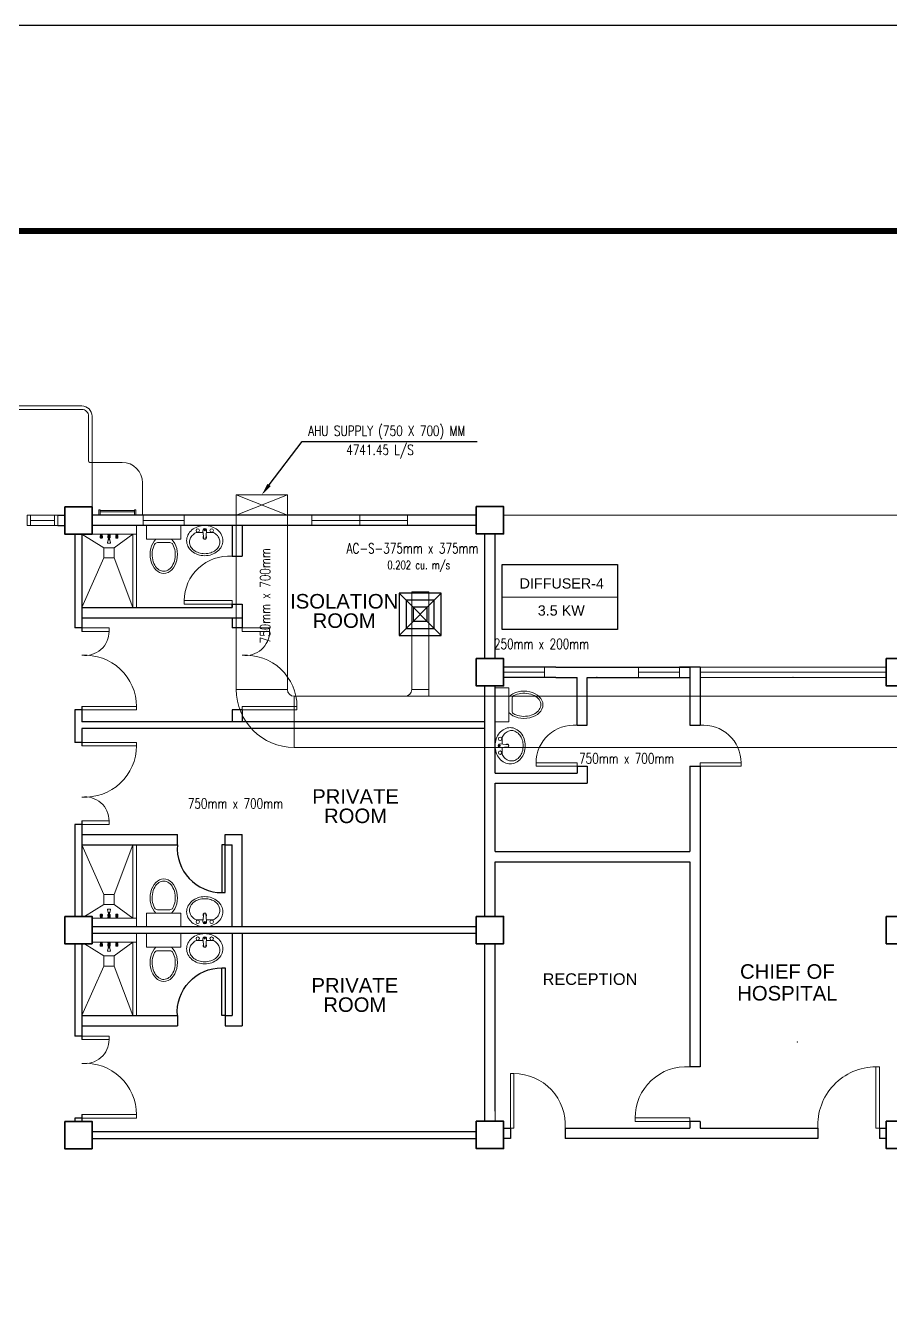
# Model space of a CAD drawing. Header units: millimetres. Extents: x -116 to 421, y 1 to 342.
# Drawn here: x 238.5 to 251.16, y 138.3 to 156.98 of the extents above; entities that cross this region are included whole.
import ezdxf
from ezdxf import colors
from ezdxf.entities.mleader import LeaderData, LeaderLine
from ezdxf.math import Vec2, Vec3

# ---------------------------------------------------------------- set-up
doc = ezdxf.new("R2010")
doc.units = ezdxf.units.MM
doc.header["$MEASUREMENT"] = 0
doc.layers.add('ahu line', color=7, linetype='Continuous', lineweight=20)
for name, color, linetype in [('diffuser', 7, 'Continuous'), ('ducting label', 7, 'Continuous'), ('label', 7, 'Continuous'), ('Legends', 7, 'Continuous'), ('template', 7, 'Continuous')]:
    doc.layers.add(name, color=color, linetype=linetype)
doc.styles.add('Arch-Dim', font='simplex.shx', dxfattribs={"width": 0.75})
doc.styles.add('arial', font='arial.ttf')
doc.styles.get("Standard").update_dxf_attribs({"font": 'arial.ttf'})
doc.styles.add('SWISSLT175', font='swissl.ttf', dxfattribs={"height": 0.175})

# ---------------------------------------------------------------- blocks, each defined once
blk = doc.blocks.new('dr 700')
at = {"color": 8, "ltscale": 0.03}
blk.add_lwpolyline([(0, 0), (0.05, 0), (0.05, 0.7), (0, 0.7)], close=True, dxfattribs=at)
blk.add_arc((0.05, 0.048), 0.652, 355.7578, 90, dxfattribs=at)
blk = doc.blocks.new('AC-S-12')
at = {"layer": 'diffuser'}
for p, q in [((-0.15, 0.15), (0.15, -0.15)), ((0.15, 0.15), (-0.15, -0.15)), ((-0.15, 0.15), (-0.15, -0.15)), ((0.15, 0.15), (-0.15, 0.15)), ((-0.1, 0.1), (-0.1, -0.1)), ((0.1, 0.1), (-0.1, 0.1)), ((0.1, -0.1), (0.1, 0.1)), ((0.15, -0.15), (0.15, 0.15)), ((-0.05, 0.05), (-0.05, -0.05)), ((0.05, 0.05), (-0.05, 0.05)), ((0.05, -0.05), (0.05, 0.05)), ((-0.05, -0.05), (0.05, -0.05)), ((-0.15, -0.15), (0.15, -0.15)), ((-0.1, -0.1), (0.1, -0.1))]:
    blk.add_line(p, q, dxfattribs=at)
for points in [[(-0.3582, 0.3582, 0, 0.0447, 0), (-0.2951, 0.295, 0, 0, 0), (-0.15, 0.15, 0, 0, 0)], [(0.3582, 0.3582, 0, 0.0447, 0), (0.2951, 0.295, 0, 0, 0), (0.15, 0.15, 0, 0, 0)], [(-0.3582, -0.3582, 0, 0.0447, 0), (-0.2951, -0.295, 0, 0, 0), (-0.15, -0.15, 0, 0, 0)], [(0.3582, -0.3582, 0, 0.0447, 0), (0.2951, -0.295, 0, 0, 0), (0.15, -0.15, 0, 0, 0)]]:
    blk.add_lwpolyline(points, format="xyseb", dxfattribs=at)
blk = doc.blocks.new('fcu')
at = {"layer": 'diffuser', "color": 7, "xscale": 2.052644456280903, "yscale": 2.052644456280903, "zscale": 2.052644456280903}
blk.add_blockref('AC-S-12', (0, 0), dxfattribs=at)

msp = doc.modelspace()

# ---------------------------------------------------------------- linework, layer by layer
at = {"color": 8, "lineweight": 9}
for p, q in [((239.915, 150.586), (239.445, 150.586)), ((240.215, 149.811), (240.215, 150.286)), ((239.595, 149.891), (239.575, 149.891)), ((239.575, 149.891), (239.575, 149.811)), ((239.595, 149.811), (239.595, 149.891)), ((239.845, 149.881), (239.595, 149.881)), ((239.845, 149.861), (239.595, 149.861)), ((239.845, 149.881), (240.095, 149.881)), ((239.845, 149.861), (240.095, 149.861)), ((240.095, 149.811), (240.095, 149.891)), ((240.095, 149.891), (240.115, 149.891)), ((240.115, 149.891), (240.115, 149.811)), ((239.475, 149.811), (240.275, 149.811)), ((239.569, 149.661), (240.169, 149.661)), ((240.169, 149.661), (240.769, 149.661)), ((240.225, 149.661), (240.225, 149.811)), ((240.825, 149.811), (240.225, 149.811)), ((240.825, 149.736), (240.225, 149.736)), ((240.275, 149.661), (240.275, 149.461)), ((240.775, 149.661), (240.275, 149.661)), ((240.775, 149.461), (240.775, 149.661)), ((240.825, 149.661), (240.825, 149.811)), ((242.694, 149.811), (242.694, 149.661)), ((244.094, 149.736), (242.694, 149.736)), ((243.394, 149.811), (243.394, 149.661)), ((244.094, 149.661), (244.094, 149.811)), ((260.825, 149.812), (245.5, 149.811)), ((239.475, 149.536), (240.125, 149.536)), ((239.594, 149.536), (239.628, 149.536)), ((239.594, 149.535), (239.594, 149.536)), ((239.594, 149.535), (239.628, 149.535)), ((239.594, 149.535), (239.598, 149.528)), ((239.595, 149.502), (239.597, 149.507)), ((239.595, 149.48), (239.595, 149.502)), ((239.595, 149.48), (239.628, 149.48)), ((239.598, 149.479), (239.595, 149.48)), ((239.597, 149.514), (239.598, 149.516)), ((239.597, 149.514), (239.625, 149.514)), ((239.597, 149.508), (239.597, 149.514)), ((239.598, 149.528), (239.625, 149.528)), ((239.598, 149.516), (239.624, 149.516)), ((239.598, 149.502), (239.605, 149.502)), ((239.598, 149.489), (239.598, 149.501)), ((239.598, 149.479), (239.624, 149.479)), ((239.598, 149.477), (239.598, 149.479)), ((239.598, 149.477), (239.624, 149.477)), ((239.6, 149.528), (239.6, 149.516)), ((239.605, 149.489), (239.605, 149.501)), ((239.624, 149.502), (239.617, 149.502)), ((239.617, 149.489), (239.617, 149.501)), ((239.623, 149.528), (239.623, 149.516)), ((239.625, 149.514), (239.624, 149.516)), ((239.624, 149.489), (239.624, 149.501)), ((239.624, 149.479), (239.628, 149.48)), ((239.624, 149.477), (239.624, 149.479)), ((239.628, 149.535), (239.625, 149.528)), ((239.625, 149.508), (239.625, 149.514)), ((239.628, 149.502), (239.626, 149.507)), ((239.628, 149.535), (239.628, 149.536)), ((239.628, 149.48), (239.628, 149.502)), ((239.707, 149.53), (239.696, 149.536)), ((239.696, 149.536), (239.754, 149.536)), ((239.713, 149.45), (239.704, 149.408)), ((239.742, 149.53), (239.707, 149.53)), ((239.707, 149.52), (239.707, 149.53)), ((239.707, 149.53), (239.742, 149.53)), ((239.742, 149.52), (239.707, 149.52)), ((239.708, 149.502), (239.71, 149.507)), ((239.708, 149.48), (239.708, 149.502)), ((239.708, 149.48), (239.717, 149.48)), ((239.712, 149.479), (239.708, 149.48)), ((239.711, 149.514), (239.712, 149.516)), ((239.711, 149.514), (239.717, 149.514)), ((239.711, 149.508), (239.711, 149.514)), ((239.712, 149.516), (239.717, 149.516)), ((239.712, 149.502), (239.717, 149.502)), ((239.712, 149.489), (239.712, 149.501)), ((239.712, 149.479), (239.717, 149.479)), ((239.712, 149.477), (239.712, 149.479)), ((239.712, 149.477), (239.717, 149.477)), ((239.713, 149.52), (239.713, 149.516)), ((239.713, 149.458), (239.713, 149.45)), ((239.737, 149.458), (239.713, 149.458)), ((239.713, 149.45), (239.737, 149.45)), ((239.713, 149.45), (239.737, 149.45)), ((239.717, 149.458), (239.717, 149.52)), ((239.717, 149.52), (239.732, 149.52)), ((239.732, 149.52), (239.732, 149.458)), ((239.732, 149.516), (239.738, 149.516)), ((239.732, 149.514), (239.739, 149.514)), ((239.738, 149.502), (239.732, 149.502)), ((239.732, 149.48), (239.741, 149.48)), ((239.732, 149.479), (239.738, 149.479)), ((239.732, 149.477), (239.738, 149.477)), ((239.736, 149.52), (239.736, 149.516)), ((239.737, 149.45), (239.737, 149.458)), ((239.737, 149.45), (239.746, 149.408)), ((239.739, 149.514), (239.738, 149.516)), ((239.738, 149.489), (239.738, 149.501)), ((239.738, 149.479), (239.741, 149.48)), ((239.738, 149.477), (239.738, 149.479)), ((239.739, 149.508), (239.739, 149.514)), ((239.741, 149.502), (239.739, 149.507)), ((239.741, 149.48), (239.741, 149.502)), ((239.754, 149.536), (239.742, 149.53)), ((239.742, 149.53), (239.742, 149.52)), ((239.821, 149.535), (239.821, 149.536)), ((239.821, 149.536), (239.856, 149.536)), ((239.821, 149.535), (239.825, 149.528)), ((239.821, 149.535), (239.856, 149.535)), ((239.822, 149.502), (239.824, 149.507)), ((239.822, 149.48), (239.822, 149.502)), ((239.825, 149.479), (239.822, 149.48)), ((239.822, 149.48), (239.855, 149.48)), ((239.824, 149.514), (239.825, 149.516)), ((239.824, 149.508), (239.824, 149.514)), ((239.824, 149.514), (239.852, 149.514)), ((239.825, 149.528), (239.852, 149.528)), ((239.825, 149.516), (239.852, 149.516)), ((239.825, 149.502), (239.833, 149.502)), ((239.825, 149.489), (239.825, 149.501)), ((239.825, 149.477), (239.825, 149.479)), ((239.825, 149.479), (239.852, 149.479)), ((239.825, 149.477), (239.852, 149.477)), ((239.827, 149.528), (239.827, 149.516)), ((239.832, 149.489), (239.832, 149.501)), ((239.852, 149.502), (239.844, 149.502)), ((239.845, 149.489), (239.845, 149.501)), ((239.85, 149.528), (239.85, 149.516)), ((239.856, 149.535), (239.852, 149.528)), ((239.852, 149.514), (239.852, 149.516)), ((239.852, 149.508), (239.852, 149.514)), ((239.852, 149.489), (239.852, 149.501)), ((239.852, 149.479), (239.855, 149.48)), ((239.852, 149.477), (239.852, 149.479)), ((239.855, 149.502), (239.853, 149.507)), ((239.855, 149.48), (239.855, 149.502)), ((239.856, 149.535), (239.856, 149.536)), ((240.275, 149.461), (240.775, 149.461)), ((241.1, 149.559), (240.998, 149.559)), ((241.11, 149.463), (241.097, 149.585)), ((241.139, 149.463), (241.153, 149.585)), ((239.744, 149.404), (239.705, 149.404)), ((240.434, 149.411), (240.615, 149.411)), ((245.5, 147.587), (245.5, 147.587)), ((245.5, 147.587), (246.1, 147.587)), ((246.1, 147.587), (246.1, 147.437)), ((247.475, 147.437), (247.475, 147.587)), ((248.075, 147.587), (248.075, 147.437)), ((249.137, 147.587), (248.375, 147.587)), ((250.337, 147.587), (249.137, 147.587)), ((250.337, 147.587), (251.1, 147.587)), ((246.1, 147.512), (245.5, 147.514)), ((247.475, 147.512), (248.075, 147.512)), ((248.075, 147.437), (247.475, 147.437)), ((251.1, 147.514), (248.375, 147.514)), ((249.137, 147.437), (248.375, 147.437)), ((250.337, 147.437), (249.137, 147.437)), ((250.337, 147.437), (251.1, 147.437)), ((245.225, 146.787), (245.225, 147.314)), ((245.575, 147.287), (245.375, 147.287)), ((245.375, 147.287), (245.375, 146.787)), ((245.575, 146.787), (245.575, 147.287)), ((245.625, 146.946), (245.625, 147.127)), ((245.375, 146.787), (245.575, 146.787)), ((245.573, 146.451), (245.451, 146.465)), ((245.573, 146.422), (245.451, 146.409)), ((239.713, 143.996), (239.704, 144.038)), ((239.744, 144.043), (239.705, 144.043)), ((239.737, 143.996), (239.746, 144.038)), ((240.434, 144.036), (240.615, 144.036)), ((239.475, 143.911), (240.125, 143.911)), ((239.594, 143.912), (239.598, 143.918)), ((239.594, 143.912), (239.628, 143.912)), ((239.594, 143.912), (239.594, 143.911)), ((239.594, 143.911), (239.628, 143.911)), ((239.598, 143.968), (239.595, 143.966)), ((239.595, 143.966), (239.628, 143.966)), ((239.595, 143.966), (239.595, 143.944)), ((239.595, 143.944), (239.597, 143.94)), ((239.597, 143.938), (239.597, 143.932)), ((239.597, 143.932), (239.598, 143.93)), ((239.597, 143.932), (239.625, 143.932)), ((239.598, 143.969), (239.624, 143.969)), ((239.598, 143.969), (239.598, 143.968)), ((239.598, 143.968), (239.624, 143.968)), ((239.598, 143.957), (239.598, 143.945)), ((239.598, 143.944), (239.605, 143.944)), ((239.598, 143.93), (239.624, 143.93)), ((239.598, 143.918), (239.625, 143.918)), ((239.6, 143.918), (239.6, 143.93)), ((239.605, 143.957), (239.605, 143.945)), ((239.617, 143.957), (239.617, 143.945)), ((239.624, 143.944), (239.617, 143.944)), ((239.623, 143.918), (239.623, 143.93)), ((239.624, 143.969), (239.624, 143.968)), ((239.624, 143.968), (239.628, 143.966)), ((239.624, 143.957), (239.624, 143.945)), ((239.625, 143.932), (239.624, 143.93)), ((239.625, 143.938), (239.625, 143.932)), ((239.628, 143.912), (239.625, 143.918)), ((239.628, 143.944), (239.626, 143.94)), ((239.628, 143.966), (239.628, 143.944)), ((239.628, 143.912), (239.628, 143.911)), ((239.707, 143.917), (239.696, 143.911)), ((239.696, 143.911), (239.754, 143.911)), ((239.742, 143.926), (239.707, 143.926)), ((239.707, 143.926), (239.707, 143.917)), ((239.742, 143.917), (239.707, 143.917)), ((239.707, 143.917), (239.742, 143.917)), ((239.712, 143.968), (239.708, 143.966)), ((239.708, 143.966), (239.717, 143.966)), ((239.708, 143.966), (239.708, 143.944)), ((239.708, 143.944), (239.71, 143.94)), ((239.711, 143.938), (239.711, 143.932)), ((239.711, 143.932), (239.717, 143.932)), ((239.711, 143.932), (239.712, 143.93)), ((239.712, 143.969), (239.717, 143.969)), ((239.712, 143.969), (239.712, 143.968)), ((239.712, 143.968), (239.717, 143.968)), ((239.712, 143.957), (239.712, 143.945)), ((239.712, 143.944), (239.717, 143.944)), ((239.712, 143.93), (239.717, 143.93)), ((239.713, 143.989), (239.713, 143.996)), ((239.713, 143.996), (239.737, 143.996)), ((239.713, 143.996), (239.737, 143.996)), ((239.737, 143.989), (239.713, 143.989)), ((239.713, 143.926), (239.713, 143.93)), ((239.717, 143.989), (239.717, 143.926)), ((239.717, 143.926), (239.732, 143.926)), ((239.732, 143.926), (239.732, 143.989)), ((239.732, 143.969), (239.738, 143.969)), ((239.732, 143.968), (239.738, 143.968)), ((239.732, 143.966), (239.741, 143.966)), ((239.738, 143.944), (239.732, 143.944)), ((239.732, 143.932), (239.739, 143.932)), ((239.732, 143.93), (239.738, 143.93)), ((239.736, 143.926), (239.736, 143.93)), ((239.737, 143.996), (239.737, 143.989)), ((239.738, 143.969), (239.738, 143.968)), ((239.738, 143.968), (239.741, 143.966)), ((239.738, 143.957), (239.738, 143.945)), ((239.739, 143.932), (239.738, 143.93)), ((239.741, 143.944), (239.739, 143.94)), ((239.739, 143.938), (239.739, 143.932)), ((239.741, 143.966), (239.741, 143.944)), ((239.742, 143.917), (239.742, 143.926)), ((239.754, 143.911), (239.742, 143.917)), ((239.821, 143.912), (239.825, 143.918)), ((239.821, 143.912), (239.821, 143.911)), ((239.821, 143.912), (239.856, 143.912)), ((239.821, 143.911), (239.856, 143.911)), ((239.825, 143.968), (239.822, 143.966)), ((239.822, 143.966), (239.822, 143.944)), ((239.822, 143.966), (239.855, 143.966)), ((239.822, 143.944), (239.824, 143.94)), ((239.824, 143.938), (239.824, 143.932)), ((239.824, 143.932), (239.852, 143.932)), ((239.824, 143.932), (239.825, 143.93)), ((239.825, 143.969), (239.825, 143.968)), ((239.825, 143.969), (239.852, 143.969)), ((239.825, 143.968), (239.852, 143.968)), ((239.825, 143.957), (239.825, 143.945)), ((239.825, 143.944), (239.833, 143.944)), ((239.825, 143.93), (239.852, 143.93)), ((239.825, 143.918), (239.852, 143.918)), ((239.827, 143.918), (239.827, 143.93)), ((239.832, 143.957), (239.832, 143.945)), ((239.852, 143.944), (239.844, 143.944)), ((239.845, 143.957), (239.845, 143.945)), ((239.85, 143.918), (239.85, 143.93)), ((239.852, 143.969), (239.852, 143.968)), ((239.852, 143.968), (239.855, 143.966)), ((239.852, 143.957), (239.852, 143.945)), ((239.852, 143.938), (239.852, 143.932)), ((239.852, 143.932), (239.852, 143.93)), ((239.856, 143.912), (239.852, 143.918)), ((239.855, 143.944), (239.853, 143.94)), ((239.855, 143.966), (239.855, 143.944)), ((239.856, 143.912), (239.856, 143.911)), ((240.275, 143.786), (240.275, 143.986)), ((240.275, 143.986), (240.775, 143.986)), ((240.775, 143.986), (240.775, 143.786)), ((241.11, 143.984), (241.097, 143.862)), ((241.139, 143.984), (241.153, 143.862)), ((240.775, 143.786), (240.275, 143.786)), ((240.275, 143.686), (240.275, 143.486)), ((240.775, 143.686), (240.275, 143.686)), ((240.775, 143.486), (240.775, 143.686)), ((239.475, 143.561), (240.125, 143.561)), ((239.594, 143.561), (239.628, 143.561)), ((239.594, 143.56), (239.594, 143.561)), ((239.594, 143.56), (239.628, 143.56)), ((239.594, 143.56), (239.598, 143.553)), ((239.595, 143.527), (239.597, 143.532)), ((239.595, 143.505), (239.595, 143.527)), ((239.595, 143.505), (239.628, 143.505)), ((239.598, 143.504), (239.595, 143.505)), ((239.597, 143.539), (239.598, 143.541)), ((239.597, 143.539), (239.625, 143.539)), ((239.597, 143.533), (239.597, 143.539)), ((239.598, 143.553), (239.625, 143.553)), ((239.598, 143.541), (239.624, 143.541)), ((239.598, 143.527), (239.605, 143.527)), ((239.598, 143.514), (239.598, 143.526)), ((239.598, 143.504), (239.624, 143.504)), ((239.598, 143.502), (239.598, 143.504)), ((239.598, 143.502), (239.624, 143.502)), ((239.6, 143.553), (239.6, 143.541)), ((239.605, 143.514), (239.605, 143.526)), ((239.624, 143.527), (239.617, 143.527)), ((239.617, 143.514), (239.617, 143.526)), ((239.623, 143.553), (239.623, 143.541)), ((239.625, 143.539), (239.624, 143.541)), ((239.624, 143.514), (239.624, 143.526)), ((239.624, 143.504), (239.628, 143.505)), ((239.624, 143.502), (239.624, 143.504)), ((239.628, 143.56), (239.625, 143.553)), ((239.625, 143.533), (239.625, 143.539)), ((239.628, 143.527), (239.626, 143.532)), ((239.628, 143.56), (239.628, 143.561)), ((239.628, 143.505), (239.628, 143.527)), ((239.707, 143.555), (239.696, 143.561)), ((239.696, 143.561), (239.754, 143.561)), ((239.713, 143.475), (239.704, 143.433)), ((239.742, 143.555), (239.707, 143.555)), ((239.707, 143.545), (239.707, 143.555)), ((239.707, 143.555), (239.742, 143.555)), ((239.742, 143.545), (239.707, 143.545)), ((239.708, 143.527), (239.71, 143.532)), ((239.708, 143.505), (239.708, 143.527)), ((239.708, 143.505), (239.717, 143.505)), ((239.712, 143.504), (239.708, 143.505)), ((239.711, 143.539), (239.712, 143.541)), ((239.711, 143.539), (239.717, 143.539)), ((239.711, 143.533), (239.711, 143.539)), ((239.712, 143.541), (239.717, 143.541)), ((239.712, 143.527), (239.717, 143.527)), ((239.712, 143.514), (239.712, 143.526)), ((239.712, 143.504), (239.717, 143.504)), ((239.712, 143.502), (239.712, 143.504)), ((239.712, 143.502), (239.717, 143.502)), ((239.713, 143.545), (239.713, 143.541)), ((239.713, 143.483), (239.713, 143.475)), ((239.737, 143.483), (239.713, 143.483)), ((239.713, 143.475), (239.737, 143.475)), ((239.713, 143.475), (239.737, 143.475)), ((239.717, 143.483), (239.717, 143.545)), ((239.717, 143.545), (239.732, 143.545)), ((239.732, 143.545), (239.732, 143.483)), ((239.732, 143.541), (239.738, 143.541)), ((239.732, 143.539), (239.739, 143.539)), ((239.738, 143.527), (239.732, 143.527)), ((239.732, 143.505), (239.741, 143.505)), ((239.732, 143.504), (239.738, 143.504)), ((239.732, 143.502), (239.738, 143.502)), ((239.736, 143.545), (239.736, 143.541)), ((239.737, 143.475), (239.737, 143.483)), ((239.737, 143.475), (239.746, 143.433)), ((239.739, 143.539), (239.738, 143.541)), ((239.738, 143.514), (239.738, 143.526)), ((239.738, 143.504), (239.741, 143.505)), ((239.738, 143.502), (239.738, 143.504)), ((239.739, 143.533), (239.739, 143.539)), ((239.741, 143.527), (239.739, 143.532)), ((239.741, 143.505), (239.741, 143.527)), ((239.754, 143.561), (239.742, 143.555)), ((239.742, 143.555), (239.742, 143.545)), ((239.821, 143.56), (239.821, 143.561)), ((239.821, 143.561), (239.856, 143.561)), ((239.821, 143.56), (239.825, 143.553)), ((239.821, 143.56), (239.856, 143.56)), ((239.822, 143.527), (239.824, 143.532)), ((239.822, 143.505), (239.822, 143.527)), ((239.825, 143.504), (239.822, 143.505)), ((239.822, 143.505), (239.855, 143.505)), ((239.824, 143.539), (239.825, 143.541)), ((239.824, 143.533), (239.824, 143.539)), ((239.824, 143.539), (239.852, 143.539)), ((239.825, 143.553), (239.852, 143.553)), ((239.825, 143.541), (239.852, 143.541)), ((239.825, 143.527), (239.833, 143.527)), ((239.825, 143.514), (239.825, 143.526)), ((239.825, 143.502), (239.825, 143.504)), ((239.825, 143.504), (239.852, 143.504)), ((239.825, 143.502), (239.852, 143.502)), ((239.827, 143.553), (239.827, 143.541)), ((239.832, 143.514), (239.832, 143.526)), ((239.852, 143.527), (239.844, 143.527)), ((239.845, 143.514), (239.845, 143.526)), ((239.85, 143.553), (239.85, 143.541)), ((239.856, 143.56), (239.852, 143.553)), ((239.852, 143.539), (239.852, 143.541)), ((239.852, 143.533), (239.852, 143.539)), ((239.852, 143.514), (239.852, 143.526)), ((239.852, 143.504), (239.855, 143.505)), ((239.852, 143.502), (239.852, 143.504)), ((239.855, 143.527), (239.853, 143.532)), ((239.855, 143.505), (239.855, 143.527)), ((239.856, 143.56), (239.856, 143.561)), ((240.275, 143.486), (240.775, 143.486)), ((241.1, 143.584), (240.998, 143.584)), ((241.11, 143.488), (241.097, 143.61)), ((241.139, 143.488), (241.153, 143.61)), ((239.744, 143.429), (239.705, 143.429)), ((240.434, 143.436), (240.615, 143.436)), ((245.225, 141.087), (245.225, 140.939)), ((245.375, 141.087), (245.375, 140.939)), ((245.5, 140.837), (245.5, 140.837)), ((245.5, 140.687), (245.5, 140.687))]:
    msp.add_line(p, q, dxfattribs=at)
at = {"color": 8, "lineweight": 13}
for p, q in [((238.575, 149.811), (238.925, 149.811)), ((238.925, 149.736), (238.575, 149.736)), ((238.575, 149.661), (238.925, 149.661))]:
    msp.add_line(p, q, dxfattribs=at)
at = {"color": 8, "lineweight": 25}
for p, q in [((238.975, 149.811), (239.075, 149.811)), ((238.975, 149.661), (239.075, 149.661)), ((245.1, 149.812), (239.475, 149.811)), ((245.1, 149.662), (239.475, 149.662)), ((239.225, 149.536), (239.225, 148.161)), ((239.325, 149.536), (239.325, 148.111)), ((245.225, 147.714), (245.225, 149.538)), ((245.375, 147.714), (245.375, 149.538)), ((239.325, 148.161), (239.225, 148.161)), ((246.262, 147.587), (245.5, 147.587)), ((246.262, 147.587), (247.462, 147.587)), ((247.462, 147.587), (248.225, 147.587)), ((248.225, 147.587), (248.075, 147.587)), ((248.225, 147.587), (248.225, 146.737)), ((248.375, 147.587), (248.225, 147.587)), ((248.375, 147.587), (248.375, 146.737)), ((246.262, 147.437), (245.5, 147.437)), ((246.262, 147.437), (246.575, 147.437)), ((246.725, 147.437), (247.462, 147.437)), ((247.462, 147.437), (248.225, 147.437)), ((245.225, 143.939), (245.225, 147.314)), ((245.375, 146.037), (245.375, 147.314)), ((239.225, 146.961), (239.225, 146.737)), ((239.325, 146.961), (239.225, 146.961)), ((239.325, 147.011), (239.325, 146.787)), ((239.225, 146.737), (239.225, 146.486)), ((245.225, 146.787), (239.325, 146.787)), ((245.225, 146.687), (239.325, 146.687)), ((239.325, 146.687), (239.325, 146.436)), ((245.225, 143.939), (245.225, 146.687)), ((248.225, 146.737), (248.375, 146.737)), ((239.325, 146.486), (239.225, 146.486)), ((248.225, 146.137), (248.225, 144.887)), ((248.225, 146.137), (248.375, 146.137)), ((248.375, 146.137), (248.375, 141.737)), ((245.375, 144.887), (245.375, 145.887)), ((239.225, 145.286), (239.225, 143.937)), ((239.325, 145.286), (239.225, 145.286)), ((239.325, 145.336), (239.325, 143.937)), ((245.375, 144.887), (248.225, 144.887)), ((245.375, 143.939), (245.375, 144.737)), ((245.375, 144.737), (248.225, 144.737)), ((248.225, 144.737), (248.225, 141.737)), ((245.1, 143.787), (239.475, 143.787)), ((245.1, 143.687), (239.475, 143.687)), ((239.225, 143.537), (239.225, 142.186)), ((239.325, 143.537), (239.325, 142.136)), ((245.225, 140.939), (245.225, 143.539)), ((245.225, 141.087), (245.225, 143.539)), ((245.375, 141.087), (245.375, 143.539)), ((239.325, 142.186), (239.225, 142.186)), ((248.375, 141.737), (248.225, 141.737)), ((239.225, 140.986), (239.225, 140.937)), ((239.325, 140.986), (239.225, 140.986)), ((239.325, 141.036), (239.325, 140.937)), ((248.225, 140.937), (248.225, 140.837)), ((248.375, 140.937), (248.225, 140.937)), ((248.375, 140.937), (248.375, 140.837)), ((239.475, 140.787), (245.1, 140.787)), ((239.475, 140.687), (245.1, 140.687)), ((245.5, 140.837), (245.6, 140.837)), ((245.6, 140.687), (245.5, 140.687)), ((245.6, 140.837), (245.6, 140.687)), ((246.4, 140.837), (248.225, 140.837)), ((246.4, 140.837), (246.4, 140.687)), ((250.1, 140.687), (246.4, 140.687)), ((248.375, 140.837), (250.1, 140.837)), ((250.1, 140.837), (250.1, 140.687)), ((251, 140.837), (251.1, 140.837)), ((251, 140.837), (251, 140.687)), ((251.1, 140.687), (251, 140.687))]:
    msp.add_line(p, q, dxfattribs=at)
at = {"color": 8, "lineweight": 25, "ltscale": 0.3}
for p, q in [((241.525, 149.661), (241.525, 149.211)), ((241.675, 149.661), (241.675, 149.211)), ((239.325, 148.461), (241.525, 148.461)), ((241.525, 148.511), (241.525, 148.461)), ((241.675, 148.511), (241.675, 148.311)), ((239.325, 148.311), (241.675, 148.311)), ((239.325, 145.136), (240.725, 145.136)), ((239.325, 144.986), (240.725, 144.986)), ((240.725, 144.986), (240.725, 145.136)), ((241.425, 145.136), (241.675, 145.136)), ((241.425, 144.986), (241.425, 145.136)), ((241.425, 144.986), (241.525, 144.986)), ((241.525, 143.786), (241.525, 144.986)), ((241.675, 143.786), (241.675, 145.136)), ((241.525, 143.686), (241.525, 142.486)), ((241.675, 143.686), (241.675, 142.336)), ((239.325, 142.486), (240.725, 142.486)), ((240.725, 142.486), (240.725, 142.336)), ((241.425, 142.486), (241.525, 142.486)), ((241.425, 142.486), (241.425, 142.336)), ((239.325, 142.336), (240.725, 142.336)), ((241.425, 142.336), (241.675, 142.336))]:
    msp.add_line(p, q, dxfattribs=at)
at = {"color": 8, "lineweight": 9, "ltscale": 0.3}
for p, q in [((239.65, 149.336), (239.325, 149.536)), ((239.8, 149.336), (240.075, 149.536)), ((239.65, 149.186), (239.325, 148.461)), ((239.8, 149.186), (240.075, 148.461)), ((239.65, 144.261), (239.325, 144.986)), ((239.8, 144.261), (240.075, 144.986)), ((239.65, 144.111), (239.365, 143.936)), ((239.8, 144.111), (240.075, 143.911)), ((239.65, 143.361), (239.365, 143.536)), ((239.8, 143.361), (240.075, 143.561)), ((239.65, 143.211), (239.325, 142.486)), ((239.8, 143.211), (240.075, 142.486))]:
    msp.add_line(p, q, dxfattribs=at)
at = {"color": 8, "linetype": 'Continuous', "lineweight": 25}
for p, q in [((241.525, 149.211), (241.675, 149.211)), ((241.525, 148.461), (241.525, 148.511)), ((241.525, 148.511), (241.675, 148.511)), ((241.525, 148.311), (241.525, 148.161)), ((241.675, 148.161), (241.525, 148.161)), ((241.675, 148.311), (241.675, 148.161)), ((241.525, 146.961), (241.525, 146.786)), ((241.675, 146.961), (241.525, 146.961)), ((241.675, 146.961), (241.675, 146.786))]:
    msp.add_line(p, q, dxfattribs=at)
at = {"color": 8, "lineweight": 25, "ltscale": 0.4}
for p, q in [((246.575, 146.737), (246.575, 147.437)), ((246.725, 146.737), (246.725, 147.437)), ((246.575, 146.737), (246.725, 146.737)), ((246.575, 146.137), (246.725, 146.137)), ((246.575, 146.137), (246.575, 146.037)), ((246.725, 146.137), (246.725, 145.887)), ((245.375, 146.037), (246.575, 146.037)), ((245.375, 146.037), (246.575, 146.037)), ((245.375, 145.887), (246.725, 145.887))]:
    msp.add_line(p, q, dxfattribs=at)
at = {"color": 8, "lineweight": 9, "transparency": 33554687}
for points in [[(236.375, 149.811), (236.375, 151.261, -0.414214), (236.525, 151.411), (239.325, 151.411, -0.414214), (239.475, 151.261), (239.475, 149.936), (239.475, 150.586)], [(236.425, 149.811), (236.425, 151.261, -0.414214), (236.525, 151.361), (239.325, 151.361, -0.414214), (239.425, 151.261), (239.425, 150.606)]]:
    msp.add_lwpolyline(points, format="xyb", dxfattribs=at)
at = {"color": 8, "lineweight": 35}
for points in [[(239.075, 149.936), (239.475, 149.936), (239.475, 149.536), (239.075, 149.536)], [(245.1, 149.938), (245.5, 149.938), (245.5, 149.538), (245.1, 149.538)], [(245.1, 147.714), (245.5, 147.714), (245.5, 147.314), (245.1, 147.314)], [(251.1, 147.714), (251.5, 147.714), (251.5, 147.314), (251.1, 147.314)], [(239.075, 143.937), (239.475, 143.937), (239.475, 143.537), (239.075, 143.537)], [(245.1, 143.939), (245.5, 143.939), (245.5, 143.539), (245.1, 143.539)], [(251.1, 143.939), (251.5, 143.939), (251.5, 143.539), (251.1, 143.539)], [(239.075, 140.937), (239.475, 140.937), (239.475, 140.537), (239.075, 140.537)], [(245.1, 140.939), (245.5, 140.939), (245.5, 140.539), (245.1, 140.539)], [(251.1, 140.939), (251.5, 140.939), (251.5, 140.539), (251.1, 140.539)]]:
    msp.add_lwpolyline(points, close=True, dxfattribs=at)
at = {"color": 8, "lineweight": 13}
for points in [[(238.525, 149.811), (238.525, 149.661), (238.575, 149.661), (238.575, 149.811)], [(238.925, 149.811), (238.925, 149.661), (238.975, 149.661), (238.975, 149.811)]]:
    msp.add_lwpolyline(points, close=True, dxfattribs=at)
at = {"color": 8, "lineweight": 9, "ltscale": 0.3}
for points in [[(240.075, 149.536), (240.075, 148.461), (240.125, 148.461), (240.125, 149.661), (240.125, 149.661)], [(240.075, 143.911), (240.075, 144.986), (240.125, 144.986), (240.125, 143.786), (240.125, 143.786)], [(240.075, 143.561), (240.075, 142.486), (240.125, 142.486), (240.125, 143.686), (240.125, 143.686)]]:
    msp.add_lwpolyline(points, dxfattribs=at)
at = {"color": 8, "lineweight": 9}
for points in [[(240.225, 149.811), (240.825, 149.811), (240.825, 149.662), (240.225, 149.662)], [(242.694, 149.811), (244.094, 149.811), (244.094, 149.661), (242.694, 149.661)], [(245.5, 147.587), (246.1, 147.587), (246.1, 147.437), (245.5, 147.437)], [(247.475, 147.587), (248.075, 147.587), (248.075, 147.437), (247.475, 147.437)]]:
    msp.add_lwpolyline(points, close=True, dxfattribs=at)
for points in [[(240.86, 149.44, 0.11576), (240.879, 149.357, 0.104047), (240.937, 149.284, 0.090875), (241.021, 149.236, 0.083344), (241.125, 149.219, 0.083344), (241.228, 149.236, 0.090875), (241.312, 149.284, 0.104047), (241.37, 149.357, 0.11576), (241.39, 149.44, 0.11576), (241.37, 149.522, 0.104047), (241.312, 149.596, 0.090875), (241.228, 149.643, 0.083344), (241.125, 149.661, 0.083344), (241.021, 149.643, 0.090875), (240.937, 149.596, 0.104047), (240.879, 149.522, 0.11576)], [(245.596, 146.172, 0.11576), (245.678, 146.191, 0.104047), (245.752, 146.249, 0.090875), (245.799, 146.333, 0.083344), (245.817, 146.437, 0.083344), (245.799, 146.54, 0.090875), (245.752, 146.624, 0.104047), (245.678, 146.682, 0.11576), (245.596, 146.702, 0.11576), (245.513, 146.682, 0.104047), (245.44, 146.624, 0.090875), (245.392, 146.54, 0.083344), (245.375, 146.437, 0.083344), (245.392, 146.333, 0.090875), (245.44, 146.249, 0.104047), (245.513, 146.191, 0.11576)], [(240.86, 143.465, 0.11576), (240.879, 143.382, 0.104047), (240.937, 143.309, 0.090875), (241.021, 143.261, 0.083344), (241.125, 143.244, 0.083344), (241.228, 143.261, 0.090875), (241.312, 143.309, 0.104047), (241.37, 143.382, 0.11576), (241.39, 143.465, 0.11576), (241.37, 143.547, 0.104047), (241.312, 143.621, 0.090875), (241.228, 143.668, 0.083344), (241.125, 143.686, 0.083344), (241.021, 143.668, 0.090875), (240.937, 143.621, 0.104047), (240.879, 143.547, 0.11576)]]:
    msp.add_lwpolyline(points, format="xyb", close=True, dxfattribs=at)
for points in [[(240.902, 149.419, 0.124838), (240.918, 149.356, 0.105788), (240.967, 149.299, 0.086697), (241.037, 149.262, 0.076776), (241.125, 149.249, 0.076776), (241.212, 149.262, 0.086697), (241.282, 149.299, 0.105788), (241.331, 149.356, 0.124838), (241.347, 149.419, 0.124838), (241.331, 149.481, 0.105788), (241.282, 149.539, 0.040067), (241.251, 149.559), (241.149, 149.559, 0.040067)], [(245.617, 146.214, 0.124838), (245.679, 146.23, 0.105788), (245.737, 146.279, 0.086697), (245.773, 146.349, 0.076776), (245.787, 146.437, 0.076776), (245.773, 146.524, 0.086697), (245.737, 146.594, 0.105788), (245.679, 146.643, 0.124838), (245.617, 146.659, 0.124838), (245.554, 146.643, 0.105788), (245.497, 146.594, 0.040067), (245.477, 146.563), (245.477, 146.461, 0.040067)], [(245.477, 146.412), (245.477, 146.31, 0.040067), (245.497, 146.279, 0.105788), (245.554, 146.23, 0.124838), (245.617, 146.214, 0.124838)], [(240.902, 144.028, -0.124838), (240.918, 144.09, -0.105788), (240.967, 144.148, -0.086697), (241.037, 144.184, -0.076776), (241.125, 144.198, -0.076776), (241.212, 144.184, -0.086697), (241.282, 144.148, -0.105788), (241.331, 144.09, -0.124838), (241.347, 144.028, -0.124838), (241.331, 143.965, -0.105788), (241.282, 143.908, -0.040067), (241.251, 143.888), (241.149, 143.888, -0.040067)], [(241.1, 143.888), (240.998, 143.888, -0.040067), (240.967, 143.908, -0.105788), (240.918, 143.965, -0.124838), (240.902, 144.028, -0.124838)], [(240.902, 143.444, 0.124838), (240.918, 143.381, 0.105788), (240.967, 143.324, 0.086697), (241.037, 143.287, 0.076776), (241.125, 143.274, 0.076776), (241.212, 143.287, 0.086697), (241.282, 143.324, 0.105788), (241.331, 143.381, 0.124838), (241.347, 143.444, 0.124838), (241.331, 143.506, 0.105788), (241.282, 143.564, 0.040067), (241.251, 143.584), (241.149, 143.584, 0.040067)]]:
    msp.add_lwpolyline(points, format="xyb", dxfattribs=at)
at = {"color": 8, "lineweight": 9, "ltscale": 0.03}
for points in [[(239.8, 149.336), (239.65, 149.336), (239.65, 149.186), (239.8, 149.186)], [(239.8, 144.111), (239.65, 144.111), (239.65, 144.261), (239.8, 144.261)], [(239.8, 143.361), (239.65, 143.361), (239.65, 143.211), (239.8, 143.211)]]:
    msp.add_lwpolyline(points, close=True, dxfattribs=at)
at = {"color": 8, "lineweight": 13, "ltscale": 0.03}
for points in [[(241.525, 148.511), (241.525, 148.561), (240.825, 148.561), (240.825, 148.511)], [(239.325, 148.161), (239.325, 148.111), (239.725, 148.111), (239.725, 148.161)], [(241.675, 148.161), (241.675, 148.111), (242.075, 148.111), (242.075, 148.161)], [(239.325, 147.011), (239.325, 146.961), (240.125, 146.961), (240.125, 147.011)], [(241.675, 147.011), (241.675, 146.961), (242.475, 146.961), (242.475, 147.011)], [(239.325, 146.436), (239.325, 146.486), (240.125, 146.486), (240.125, 146.436)], [(246.575, 146.137), (246.575, 146.187), (245.975, 146.187), (245.975, 146.137)], [(248.375, 146.137), (248.375, 146.187), (248.975, 146.187), (248.975, 146.137)], [(239.325, 145.286), (239.325, 145.336), (239.725, 145.336), (239.725, 145.286)], [(239.325, 142.186), (239.325, 142.136), (239.725, 142.136), (239.725, 142.186)], [(245.6, 140.837), (245.65, 140.837), (245.65, 141.637), (245.6, 141.637)], [(251, 140.837), (250.95, 140.837), (250.95, 141.737), (251, 141.737)], [(239.325, 141.036), (239.325, 140.986), (240.125, 140.986), (240.125, 141.036)], [(248.225, 140.937), (248.225, 140.987), (247.425, 140.987), (247.425, 140.937)]]:
    msp.add_lwpolyline(points, close=True, dxfattribs=at)
at = {"color": 8, "lineweight": 9}
for centre, radius in [((241.023, 149.588), 0.0255), ((241.125, 149.594), 0.0095), ((241.226, 149.588), 0.0255), ((245.448, 146.538), 0.0255), ((245.448, 146.335), 0.0255), ((245.441, 146.437), 0.0095), ((241.023, 143.859), 0.0255), ((241.125, 143.852), 0.0095), ((241.226, 143.859), 0.0255), ((241.023, 143.613), 0.0255), ((241.125, 143.619), 0.0095), ((241.226, 143.613), 0.0255)]:
    msp.add_circle(centre, radius, dxfattribs=at)
for centre, radius, start, end in [((239.445, 150.606), 0.02, 180, 270), ((239.915, 150.286), 0.3, 0, 90), ((241.034, 149.419), 0.131, 151.5364, 180), ((241.078, 149.395), 0.181, 127.3815, 151.5364), ((241.106, 149.358), 0.228, 118.2037, 127.3815), ((241.125, 149.588), 0.028, 353.7545, 186.2455), ((241.125, 149.486), 0.025, 138.7978, 233.6932), ((241.125, 149.557), 0.0948, 261.2026, 278.7974), ((241.125, 149.486), 0.025, 251.3793, 288.6207), ((241.125, 149.486), 0.025, 306.3068, 41.2022), ((240.434, 149.361), 0.05, 90, 151.8499), ((240.615, 149.361), 0.05, 28.0084, 90), ((245.675, 147.127), 0.05, 118.0084, 180), ((245.675, 146.946), 0.05, 180, 241.8499), ((245.448, 146.437), 0.028, 83.7545, 276.2455), ((245.55, 146.437), 0.025, 36.3068, 131.2022), ((245.55, 146.437), 0.025, 228.7978, 323.6932), ((245.479, 146.437), 0.0948, 351.2026, 8.7974), ((245.55, 146.437), 0.025, 341.3793, 18.6207), ((241.125, 143.911), 0.317, 90, 109.0569), ((241.125, 143.911), 0.317, 70.9431, 90), ((240.434, 144.086), 0.05, 208.1501, 270), ((240.615, 144.086), 0.05, 270, 331.9916), ((241.045, 144.007), 0.185, 153.5873, 180), ((241.084, 143.988), 0.228, 129.8268, 153.5873), ((241.109, 143.958), 0.267, 109.0569, 129.8268), ((241.141, 143.958), 0.267, 50.1732, 70.9431), ((241.166, 143.988), 0.228, 26.4127, 50.1732), ((241.204, 144.007), 0.185, 0, 26.4127), ((241.045, 144.007), 0.185, 180, 206.4127), ((241.084, 144.026), 0.228, 206.4127, 230.1732), ((241.109, 144.056), 0.267, 230.1732, 250.9431), ((241.125, 143.859), 0.028, 173.7545, 6.2455), ((241.125, 143.961), 0.025, 126.3068, 221.2022), ((241.125, 143.89), 0.0948, 81.2026, 98.7974), ((241.125, 143.961), 0.025, 71.3793, 108.6207), ((241.125, 143.961), 0.025, 318.7978, 53.6932), ((241.141, 144.056), 0.267, 289.0569, 309.8268), ((241.166, 144.026), 0.228, 309.8268, 333.5873), ((241.204, 144.007), 0.185, 333.5873, 0), ((241.125, 144.103), 0.317, 250.9431, 270), ((241.125, 144.103), 0.317, 270, 289.0569), ((241.034, 143.444), 0.131, 151.5364, 180), ((241.078, 143.42), 0.181, 127.3815, 151.5364), ((241.106, 143.383), 0.228, 118.2037, 127.3815), ((241.125, 143.613), 0.028, 353.7545, 186.2455), ((241.125, 143.511), 0.025, 138.7978, 233.6932), ((241.125, 143.582), 0.0948, 261.2026, 278.7974), ((241.125, 143.511), 0.025, 251.3793, 288.6207), ((241.125, 143.511), 0.025, 306.3068, 41.2022), ((240.434, 143.386), 0.05, 90, 151.8499), ((240.615, 143.386), 0.05, 28.0084, 90)]:
    msp.add_arc(centre, radius, start, end, dxfattribs=at)
at = {"color": 8, "lineweight": 13, "ltscale": 0.03}
for centre, radius, start, end in [((241.477, 148.561), 0.652, 85.7578, 180), ((239.372, 148.111), 0.353, 262.3719, 0), ((241.722, 148.111), 0.353, 262.3719, 0), ((239.373, 147.011), 0.752, 0, 93.6952), ((241.723, 147.011), 0.752, 0, 93.6952), ((246.527, 146.187), 0.552, 85.0209, 180), ((248.423, 146.187), 0.552, 0, 94.9791), ((239.373, 146.436), 0.752, 266.3048, 0), ((239.372, 145.336), 0.353, 0, 97.6281), ((239.372, 142.136), 0.353, 262.3719, 0), ((239.373, 141.036), 0.752, 0, 93.6952), ((245.65, 140.885), 0.752, 356.3048, 90), ((248.176, 140.987), 0.752, 86.3048, 180), ((250.95, 140.885), 0.851, 90, 183.2732)]:
    msp.add_arc(centre, radius, start, end, dxfattribs=at)
at = {"color": 8, "lineweight": 9}
for centre, major_axis, ratio, start_param, end_param in [((239.585, 149.49), (-0.00896, 0.00896), 1, 3.15309, 3.864175), ((239.583, 149.495), (0.0118, 0.0118), 1, 6.018417, 6.150642), ((239.593, 149.508), (0.00268, 0.00268), 1, 5.003733, 5.497675), ((239.594, 149.501), (0.00268, 0.00268), 1, 5.497675, 6.125314), ((239.609, 149.501), (-0.00268, 0.00268), 1, 0.157647, 0.785286), ((239.616, 149.49), (-0.00738, 0.00738), 1, 0.858879, 1.643677), ((239.616, 149.496), (0.00887, 0.00887), 1, 1.36743, 1.728443), ((239.611, 149.504), (-0.00268, 0.00268), 1, -1.367654, -0.203367), ((239.611, 149.485), (-0.00268, 0.00268), 1, 1.643677, 3.068487), ((239.606, 149.496), (0.00887, 0.00887), 1, 6.125314, 6.486327), ((239.607, 149.49), (0.00738, 0.00738), 1, 4.639283, 5.424081), ((239.613, 149.501), (-0.00268, 0.00268), 1, 3.926878, 4.554518), ((239.628, 149.501), (0.00268, 0.00268), 1, 1.728443, 2.356082), ((239.637, 149.49), (0.00896, 0.00896), 1, 2.418785, 3.129871), ((239.629, 149.508), (0.00268, 0.00268), 1, 2.356082, 2.850023), ((239.639, 149.495), (-0.0118, 0.0118), 1, 0.132318, 0.264544), ((239.699, 149.49), (-0.00896, 0.00896), 1, 3.15309, 3.864175), ((239.707, 149.508), (-0.00268, 0.00268), 1, 3.432937, 3.926878), ((239.697, 149.495), (0.0118, 0.0118), 1, 6.018417, 6.150642), ((239.708, 149.501), (-0.00268, 0.00268), 1, 3.926878, 4.554518), ((239.742, 149.501), (-0.00268, 0.00268), 1, 0.157647, 0.785286), ((239.751, 149.49), (-0.00896, 0.00896), 1, 0.847989, 1.559075), ((239.743, 149.508), (-0.00268, 0.00268), 1, 0.785286, 1.279227), ((239.753, 149.495), (0.0118, 0.0118), 1, 1.703115, 1.83534), ((239.813, 149.49), (-0.00896, 0.00896), 1, 3.15309, 3.864175), ((239.81, 149.495), (-0.0118, 0.0118), 1, 4.44762, 4.579846), ((239.821, 149.508), (0.00268, 0.00268), 1, 5.003733, 5.497675), ((239.822, 149.501), (0.00268, 0.00268), 1, 5.497675, 6.125314), ((239.836, 149.501), (-0.00268, 0.00268), 1, 0.157647, 0.785286), ((239.843, 149.49), (-0.00738, 0.00738), 1, 0.858879, 1.643677), ((239.843, 149.496), (0.00887, 0.00887), 1, 1.36743, 1.728443), ((239.838, 149.503), (-0.00268, 0.00268), 1, -1.367654, -0.203367), ((239.838, 149.485), (-0.00268, 0.00268), 1, 1.643677, 3.068487), ((239.834, 149.496), (0.00887, 0.00887), 1, 6.125314, 6.486327), ((239.834, 149.49), (0.00738, 0.00738), 1, 4.639283, 5.424081), ((239.841, 149.501), (-0.00268, 0.00268), 1, 3.926878, 4.554518), ((239.856, 149.508), (0.00268, 0.00268), 1, 2.356082, 2.850023), ((239.867, 149.495), (-0.0118, 0.0118), 1, 0.132318, 0.264544), ((239.855, 149.501), (0.00268, 0.00268), 1, 1.728443, 2.356082), ((239.864, 149.49), (0.00896, 0.00896), 1, 2.418785, 3.129871), ((240.525, 149.236), (0, 0.275), 0.727273, 0.612555, 5.670631), ((239.742, 149.407), (0.00268, 0.00268), 1, 4.495711, 5.865773), ((245.8, 147.037), (-0.275, 0), 0.727273, 0.612555, 5.670631), ((239.707, 144.039), (0.00268, -0.00268), 1, 2.92514, 4.295202), ((239.585, 143.515), (-0.00896, 0.00896), 1, 3.15309, 3.864175), ((239.583, 143.52), (0.0118, 0.0118), 1, 6.018417, 6.150642), ((239.593, 143.533), (0.00268, 0.00268), 1, 5.003733, 5.497675), ((239.594, 143.526), (0.00268, 0.00268), 1, 5.497675, 6.125314), ((239.609, 143.526), (-0.00268, 0.00268), 1, 0.157647, 0.785286), ((239.616, 143.515), (-0.00738, 0.00738), 1, 0.858879, 1.643677), ((239.616, 143.521), (0.00887, 0.00887), 1, 1.36743, 1.728443), ((239.611, 143.529), (-0.00268, 0.00268), 1, -1.367654, -0.203367), ((239.611, 143.51), (-0.00268, 0.00268), 1, 1.643677, 3.068487), ((239.606, 143.521), (0.00887, 0.00887), 1, 6.125314, 6.486327), ((239.607, 143.515), (0.00738, 0.00738), 1, 4.639283, 5.424081), ((239.613, 143.526), (-0.00268, 0.00268), 1, 3.926878, 4.554518), ((239.628, 143.526), (0.00268, 0.00268), 1, 1.728443, 2.356082), ((239.637, 143.515), (0.00896, 0.00896), 1, 2.418785, 3.129871), ((239.629, 143.533), (0.00268, 0.00268), 1, 2.356082, 2.850023), ((239.639, 143.52), (-0.0118, 0.0118), 1, 0.132318, 0.264544), ((239.699, 143.515), (-0.00896, 0.00896), 1, 3.15309, 3.864175), ((239.707, 143.533), (-0.00268, 0.00268), 1, 3.432937, 3.926878), ((239.697, 143.52), (0.0118, 0.0118), 1, 6.018417, 6.150642), ((239.708, 143.526), (-0.00268, 0.00268), 1, 3.926878, 4.554518), ((239.742, 143.526), (-0.00268, 0.00268), 1, 0.157647, 0.785286), ((239.751, 143.515), (-0.00896, 0.00896), 1, 0.847989, 1.559075), ((239.743, 143.533), (-0.00268, 0.00268), 1, 0.785286, 1.279227), ((239.753, 143.52), (0.0118, 0.0118), 1, 1.703115, 1.83534), ((239.813, 143.515), (-0.00896, 0.00896), 1, 3.15309, 3.864175), ((239.81, 143.52), (-0.0118, 0.0118), 1, 4.44762, 4.579846), ((239.821, 143.533), (0.00268, 0.00268), 1, 5.003733, 5.497675), ((239.822, 143.526), (0.00268, 0.00268), 1, 5.497675, 6.125314), ((239.836, 143.526), (-0.00268, 0.00268), 1, 0.157647, 0.785286), ((239.843, 143.515), (-0.00738, 0.00738), 1, 0.858879, 1.643677), ((239.843, 143.521), (0.00887, 0.00887), 1, 1.36743, 1.728443), ((239.838, 143.528), (-0.00268, 0.00268), 1, -1.367654, -0.203367), ((239.838, 143.51), (-0.00268, 0.00268), 1, 1.643677, 3.068487), ((239.834, 143.521), (0.00887, 0.00887), 1, 6.125314, 6.486327), ((239.834, 143.515), (0.00738, 0.00738), 1, 4.639283, 5.424081), ((239.841, 143.526), (-0.00268, 0.00268), 1, 3.926878, 4.554518), ((239.856, 143.533), (0.00268, 0.00268), 1, 2.356082, 2.850023), ((239.867, 143.52), (-0.0118, 0.0118), 1, 0.132318, 0.264544), ((239.855, 143.526), (0.00268, 0.00268), 1, 1.728443, 2.356082), ((239.864, 143.515), (0.00896, 0.00896), 1, 2.418785, 3.129871), ((240.525, 143.261), (0, 0.275), 0.727273, 0.612555, 5.670631), ((239.742, 143.432), (0.00268, 0.00268), 1, 4.495711, 5.865773)]:
    msp.add_ellipse(centre, major_axis=major_axis, ratio=ratio, start_param=start_param, end_param=end_param, dxfattribs=at)
at = {"color": 8, "lineweight": 9, "extrusion": (4.99074e-41, -2.88216e-41, -1)}
for centre in [(239.707, 149.407), (239.707, 143.432)]:
    msp.add_ellipse(centre, major_axis=(0.00268, 0.00268), ratio=1, start_param=2.92514, end_param=4.295202, dxfattribs=at)
at = {"color": 8, "lineweight": 9, "extrusion": (0, 0, -1)}
msp.add_ellipse((240.525, 144.211), major_axis=(0, -0.275), ratio=0.727273, start_param=0.612555, end_param=5.670631, dxfattribs=at)
at = {"color": 8, "lineweight": 9, "extrusion": (4.99074e-41, 2.88216e-41, -1)}
for centre, major_axis, start_param, end_param in [((239.742, 144.039), (0.00268, 0.00268), 6.066508, 7.43657), ((239.585, 143.956), (0.00896, -0.00896), -1.559299, -0.848214), ((239.583, 143.951), (0.0118, -0.0118), -0.264769, -0.132543), ((239.594, 143.945), (0.00268, -0.00268), -0.785511, -0.157871), ((239.593, 143.938), (0.00268, 0.00268), 0.291344, 0.785286), ((239.616, 143.957), (0.00738, 0.00738), 4.000472, 4.78527), ((239.609, 143.945), (0.00268, 0.00268), 3.299239, 3.926878), ((239.616, 143.95), (0.00887, -0.00887), 1.36743, 1.728443), ((239.611, 143.962), (0.00268, 0.00268), 4.78527, 6.21008), ((239.611, 143.943), (0.00268, -0.00268), 0.203142, 1.36743), ((239.606, 143.95), (0.00887, 0.00887), 1.412925, 1.773938), ((239.607, 143.957), (0.00738, -0.00738), 4.639283, 5.424081), ((239.613, 143.945), (0.00268, 0.00268), 0.785286, 1.412925), ((239.637, 143.956), (0.00896, 0.00896), 3.989582, 4.700667), ((239.628, 143.945), (0.00268, 0.00268), 3.299239, 3.926878), ((239.639, 143.951), (0.0118, -0.0118), 1.703115, 1.83534), ((239.629, 143.938), (0.00268, 0.00268), 3.926878, 4.42082), ((239.699, 143.956), (0.00896, 0.00896), 0.011497, 0.722582), ((239.697, 143.951), (0.0118, 0.0118), 1.306028, 1.438253), ((239.707, 143.938), (0.00268, -0.00268), -1.279452, -0.785511), ((239.708, 143.945), (0.00268, -0.00268), -0.785511, -0.157871), ((239.751, 143.956), (0.00896, -0.00896), 2.418785, 3.129871), ((239.742, 143.945), (0.00268, 0.00268), 3.299239, 3.926878), ((239.753, 143.951), (0.0118, 0.0118), 3.273911, 3.406137), ((239.743, 143.938), (0.00268, 0.00268), 3.926878, 4.42082), ((239.813, 143.956), (0.00896, -0.00896), -1.559299, -0.848214), ((239.81, 143.951), (0.0118, -0.0118), -0.264769, -0.132543), ((239.821, 143.938), (0.00268, -0.00268), -1.279452, -0.785511), ((239.822, 143.945), (0.00268, 0.00268), 0.785286, 1.412925), ((239.843, 143.957), (0.00738, 0.00738), 4.000472, 4.78527), ((239.836, 143.945), (0.00268, 0.00268), 3.299239, 3.926878), ((239.843, 143.95), (0.00887, 0.00887), 2.938226, 3.299239), ((239.838, 143.962), (0.00268, -0.00268), 3.214474, 4.639283), ((239.838, 143.943), (0.00268, -0.00268), 0.203142, 1.36743), ((239.834, 143.957), (0.00738, 0.00738), 6.21008, 6.994878), ((239.834, 143.95), (0.00887, -0.00887), -0.157871, 0.203142), ((239.841, 143.945), (0.00268, 0.00268), 0.785286, 1.412925), ((239.864, 143.956), (0.00896, -0.00896), 2.418785, 3.129871), ((239.855, 143.945), (0.00268, -0.00268), 1.728443, 2.356082), ((239.867, 143.951), (0.0118, -0.0118), 1.703115, 1.83534), ((239.856, 143.938), (0.00268, -0.00268), 2.356082, 2.850023)]:
    msp.add_ellipse(centre, major_axis=major_axis, ratio=1, start_param=start_param, end_param=end_param, dxfattribs=at)
at = {"color": 8, "lineweight": 9}
for points in [[(240.39, 149.384), (240.381, 149.368), (240.374, 149.35), (240.347, 149.259), (240.352, 149.172), (240.41, 149.04), (240.46, 148.999), (240.558, 148.985), (240.61, 149.011), (240.684, 149.122), (240.702, 149.206), (240.687, 149.32), (240.675, 149.355), (240.659, 149.384)], [(245.651, 146.902), (245.668, 146.893), (245.686, 146.886), (245.777, 146.859), (245.864, 146.864), (245.996, 146.922), (246.037, 146.972), (246.05, 147.07), (246.025, 147.122), (245.913, 147.196), (245.83, 147.214), (245.716, 147.198), (245.681, 147.187), (245.651, 147.171)], [(240.39, 144.062), (240.381, 144.079), (240.374, 144.097), (240.347, 144.188), (240.352, 144.275), (240.41, 144.407), (240.46, 144.448), (240.558, 144.461), (240.61, 144.435), (240.684, 144.324), (240.702, 144.241), (240.687, 144.127), (240.675, 144.092), (240.659, 144.062)], [(240.39, 143.409), (240.381, 143.393), (240.374, 143.375), (240.347, 143.284), (240.352, 143.197), (240.41, 143.065), (240.46, 143.024), (240.558, 143.01), (240.61, 143.036), (240.684, 143.147), (240.702, 143.231), (240.687, 143.345), (240.675, 143.38), (240.659, 143.409)]]:
    msp.add_open_spline(points, degree=3, knots=[0.937253, 0.937253, 0.937253, 0.937253, 1.185372, 1.185372, 2.113864, 2.113864, 3.042356, 3.042356, 3.970847, 3.970847, 4.899339, 4.899339, 5.346062, 5.346062, 5.346062, 5.346062], dxfattribs=at)
at = {"color": 8, "lineweight": 25}
msp.add_point((246.862, 147.437), dxfattribs=at)
at = {"color": 8, "lineweight": 9}
msp.add_point((249.737, 147.437), dxfattribs=at)
at = {"color": 8, "lineweight": 9, "ltscale": 0.3}
msp.add_point((249.8, 142.1), dxfattribs=at)
at = {"layer": 'ahu line'}
for p, q in [((241.585, 149.811), (241.585, 150.111)), ((242.335, 150.111), (241.585, 150.111)), ((242.335, 149.811), (241.585, 150.111)), ((241.585, 149.811), (242.335, 150.111)), ((242.335, 149.811), (242.335, 150.111)), ((242.333, 149.66), (241.583, 149.66)), ((241.585, 149.811), (242.335, 149.811)), ((244.154, 148.688), (244.154, 147.262)), ((244.154, 148.688), (244.404, 148.688)), ((244.404, 148.688), (244.404, 147.162)), ((245.477, 148.614), (247.169, 148.614)), ((242.335, 147.262), (241.585, 147.262)), ((244.154, 147.262), (244.404, 147.262)), ((264.012, 147.162), (242.435, 147.162)), ((242.435, 147.162), (242.435, 146.412)), ((263.562, 146.412), (242.435, 146.412))]:
    msp.add_line(p, q, dxfattribs=at)
at = {"layer": 'ahu line', "linetype": 'Continuous'}
for p, q in [((241.585, 147.262), (241.585, 149.811)), ((242.335, 147.262), (242.335, 149.811))]:
    msp.add_line(p, q, dxfattribs=at)
at = {"layer": 'ahu line'}
for centre, radius, start, end in [((242.435, 147.262), 0.85, 180, 270), ((242.435, 147.262), 0.1, 180, 270), ((244.054, 147.262), 0.1, 270, 0)]:
    msp.add_arc(centre, radius, start, end, dxfattribs=at)
at = {"layer": 'Legends'}
msp.add_lwpolyline([(245.477, 149.088), (247.169, 149.088), (247.169, 148.139), (245.477, 148.139)], close=True, dxfattribs=at)
at = {"layer": 'template'}
msp.add_line((301.306, 156.981), (202.03, 156.981), dxfattribs=at)
at = {"layer": 'template', "linetype": 'Continuous', "const_width": 0.0853}
msp.add_lwpolyline([(208.046, 89.594), (298.297, 89.594), (298.297, 153.973), (208.046, 153.973)], close=True, dxfattribs=at)

# ---------------------------------------------------------------- block references
at = {"color": 8, "lineweight": 13, "ltscale": 0.3, "rotation": 180}
msp.add_blockref('dr 700', (241.425, 144.986), dxfattribs=at)
at = {"color": 8, "lineweight": 9, "ltscale": 0.3, "xscale": -1}
msp.add_blockref('dr 700', (241.425, 142.486), dxfattribs=at)
at = {"layer": 'Legends', "linetype": 'Continuous', "lineweight": 25}
msp.add_blockref('fcu', (244.279, 148.361), dxfattribs=at)

# ---------------------------------------------------------------- texts
at = {"layer": 'ahu line', "insert": (245.734, 148.888), "char_height": 0.15, "attachment_point": 1, "style": 'arial'}
msp.add_mtext_dynamic_manual_height_columns('DIFFUSER-4', width=1.02613, gutter_width=1, heights=[0], dxfattribs=at)
at = {"layer": 'ahu line', "insert": (246, 148.492), "char_height": 0.15, "attachment_point": 1}
msp.add_mtext_dynamic_manual_height_columns('3.5 KW', width=1.1488, gutter_width=1, heights=[0], dxfattribs=at)
at = {"layer": 'ducting label', "color": 7, "linetype": 'Continuous', "lineweight": 25, "attachment_point": 1, "style": 'Arch-Dim'}
for s, width, insert, char_height in [('\\A1;{\\C256;AHU SUPPLY (750 X 700) MM }', 3.45404, (242.639, 151.123), 0.15), ('\\A1;4741.45 L/S', 2.37344, (243.195, 150.844), 0.15), ('\\A1;AC-S-375mm x 375mm', 2.4399, (243.202, 149.402), 0.15), ('\\A1;0.202 cu. m/s', 1.719, (243.798, 149.143), 0.12), ('\\A1;250mm x 200mm', 1.67141, (245.357, 148.002), 0.15), ('\\A1;750mm x 700mm', 1.67141, (246.604, 146.327), 0.15), ('\\A1;750mm x 700mm', 1.67141, (240.877, 145.666), 0.15)]:
    msp.add_mtext_dynamic_manual_height_columns(s, width=width, gutter_width=1.011, heights=[0], dxfattribs=dict(at, insert=insert, char_height=char_height))
at = {"layer": 'ducting label', "color": 7, "linetype": 'Continuous', "lineweight": 25, "insert": (241.934, 147.934), "char_height": 0.15, "attachment_point": 1, "rotation": 90, "style": 'Arch-Dim'}
msp.add_mtext_dynamic_manual_height_columns('\\A1;750mm x 700mm', width=1.67141, gutter_width=1.011, heights=[0], dxfattribs=at)
at = {"layer": 'label', "color": 8, "lineweight": 9, "ltscale": 0.4, "attachment_point": 5, "style": 'SWISSLT175'}
for s, insert, char_height, line_spacing_factor in [('ISOLATION ^JROOM', (243.166, 148.409), 0.2125, 0.8), ('PRIVATE ^JROOM', (243.333, 145.551), 0.2125, 0.8), ('RECEPTION', (246.764, 143.019), 0.17, 0.9), ('CHIEF OF\\PHOSPITAL', (249.653, 142.971), 0.2125, 0.9), ('PRIVATE ^JROOM', (243.322, 142.787), 0.2125, 0.8)]:
    msp.add_mtext(s, dxfattribs=dict(at, insert=insert, char_height=char_height, line_spacing_factor=line_spacing_factor))

# ---------------------------------------------------------------- leaders
at = {"layer": 'ahu line'}
ml = msp.add_multileader_mtext('Standard', dxfattribs=at)
ml.set_content(' ', color=256)
ml.set_leader_properties()
ml.build(insert=Vec2(0, 0))
ml.multileader.update_dxf_attribs({"dogleg_length": 0.36, "arrow_head_size": 0.18})
ctx = ml.context
ctx.base_point, ctx.char_height, ctx.arrow_head_size, ctx.landing_gap_size, ctx.plane_origin = Vec3(245.111, 150.893), 0.18, 0.18, 0.09, Vec3(241.96, 150.111)
notes = []
notes.append((ctx, [(0, (1, 1, 0), (242.55, 150.893), (1, 0), 2.561, [(0, [(241.96, 150.111)], 0, [])])]))
ctx.mtext.insert, ctx.mtext.flow_direction = Vec3(245.201, 150.983), 5
for ctx, leaders in notes:
    for number, flags, end, landing, length, lines in leaders:
        leader = LeaderData()
        leader.index, (leader.has_last_leader_line, leader.has_dogleg_vector, leader.attachment_direction) = number, flags
        leader.last_leader_point, leader.dogleg_vector, leader.dogleg_length = Vec3(end), Vec3(landing), length
        for number, points, colour, breaks in lines:
            line = LeaderLine()
            line.index, line.vertices, line.color, line.breaks = number, Vec3.list(points), colors.encode_raw_color(colour), breaks
            leader.lines.append(line)
        ctx.leaders.append(leader)

doc.saveas('drawing.dxf')
